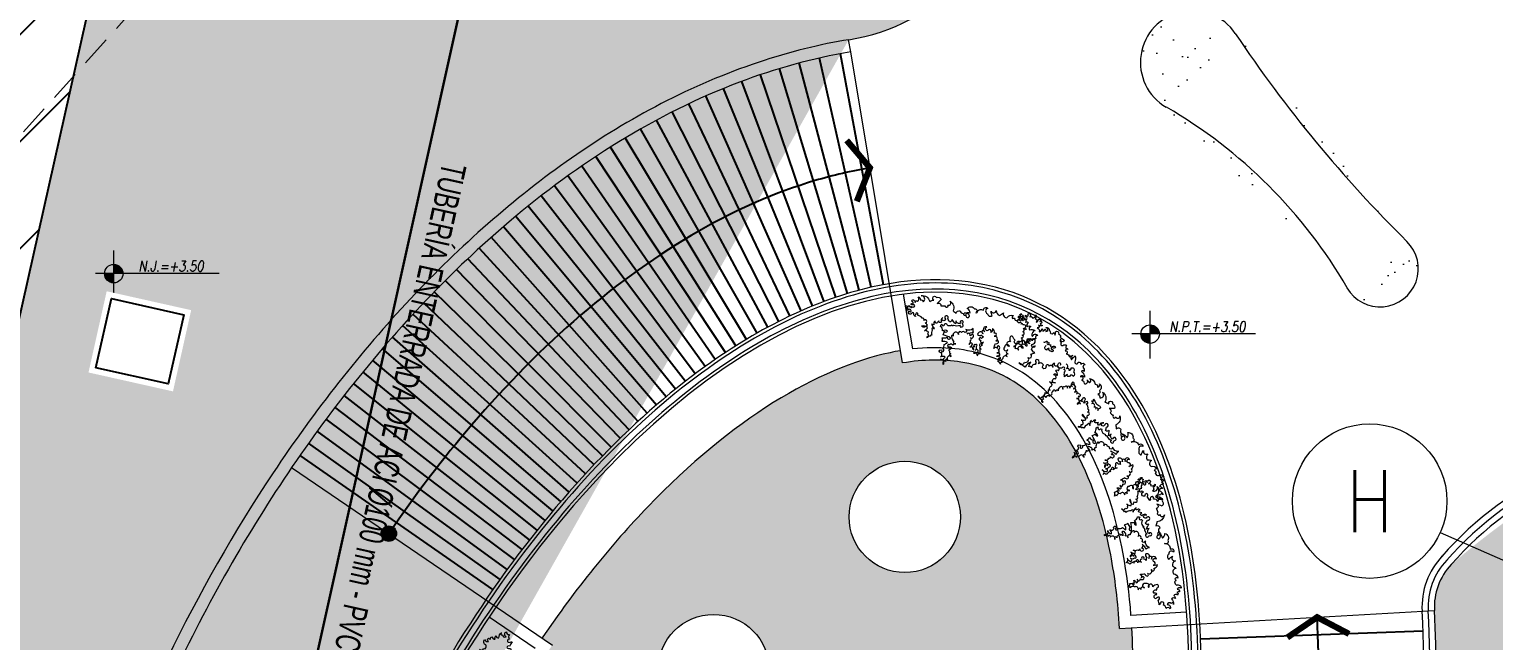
# Model space of a CAD drawing. Header units: inches. Extents: x 0 to 766, y -245 to 236.
# Drawn here: x 220.25 to 232.1, y 108.73 to 113.68 of the extents above; entities that cross this region are included whole.
import ezdxf
from ezdxf.enums import TextEntityAlignment as Align

# ---------------------------------------------------------------- set-up
doc = ezdxf.new("R2010")
doc.units = ezdxf.units.IN
doc.header["$MEASUREMENT"] = 0
doc.set_wipeout_variables(frame=1)
for name, pattern in [('CONTINUO', [0]), ('DASHED2', [0.375, 0.25, -0.125]), ('HIDDEN', [0.375, 0.25, -0.125]), ('PHANTOM', [2.5, 1.25, -0.25, 0.25, -0.25, 0.25, -0.25])]:
    doc.linetypes.add(name, pattern=pattern)
for name, color, linetype, lineweight in [('000 SOS 911 EQUIPOS', 5, 'Continuous', 25), ('000 SOS 911 TEXTOS ACI', 7, 'Continuous', 9), ('000 SOS 911 TUB. ENTERRADA  ACI', 5, 'DASHED2', 25), ('A-ARBOLES', 251, 'Continuous', 9), ('A-BARANDAS', 251, 'Continuous', 9), ('A-JARDIN', 251, 'Continuous', 9), ('A-MURO BAJO', 251, 'Continuous', 9), ('A-PROYECCIONES', 251, 'HIDDEN', 9), ('A-TEXTO-INDICACIONES', 251, 'Continuous', 9), ('EJES', 251, 'PHANTOM', 9)]:
    doc.layers.add(name, color=color, linetype=linetype, lineweight=lineweight)
doc.styles.add('ESC-50', font='romans.shx', dxfattribs={"width": 0.9, "height": 0.1})
doc.styles.add('PIPE', font='ARIALN.TTF', dxfattribs={"width": 0.8})
doc.styles.add('R80', font='romans.shx', dxfattribs={"width": 0.8, "oblique": 15, "height": 0.1})
doc.styles.add('R80-200', font='romans.shx', dxfattribs={"width": 0.8, "oblique": 10, "height": 0.2})
doc.styles.add('ROMANS', font='romans.shx', dxfattribs={"width": 0.8})
doc.linetypes.add('Fire-50-Wall', pattern='A,0.5,-0.075,["I",ESC-50,S=1,R=0,X=-0.03,Y=-0.05],-0.05', length=0.625)
pattern_1 = [(252.5, (224.7642, 71.68062), (0.1469113, -0.1958632), [0, -0.19304, 0, -0.2159, 0, -0.206375]), (222.5, (224.7642, 71.6806), (0.021463, -0.4225124), [0, -0.10414, 0, -0.17399, 0, -0.066675]), (182.5, (224.89215, 71.77021), (-0.32355934, -0.2274359), [0, -0.0635, 0, -0.2286, 0, -0.29845]), (172.5, (224.89215, 71.7702), (-0.2488009, -0.3102855), [0, -0.03175, 0, -0.14986, 0, -0.17145])]

# ---------------------------------------------------------------- blocks, each defined once
blk = doc.blocks.new('base general')
at = {"layer": 'A-PROYECCIONES', "color": 251}
blk.add_line((-4.807, 40.888, 0), (16.045, 64.141, 0), dxfattribs=at)
blk = doc.blocks.new('COTASYEJES')
at = {"layer": 'EJES', "ltscale": 0.5}
blk.add_line((2.607, -2.032, 0), (20.76, -10.063, 0), dxfattribs=at)
at = {"layer": 'EJES', "linetype": 'Continuous'}
blk.add_circle((2.036, -1.779, 0), 0.625, dxfattribs=at)
at = {"layer": 'EJES', "color": 1, "linetype": 'Continuous', "style": 'ROMANS', "width": 0.8}
blk.add_text('H', height=0.5, dxfattribs=at).set_placement((2.036, -1.779, 0), align=Align.MIDDLE_CENTER)
blk = doc.blocks.new('SIM NIVEL PLANTA')
at = {"linetype": 'Continuous'}
h = blk.add_hatch(dxfattribs=at)
h.set_pattern_fill('_USER', color=256, scale=0.099996, angle=45, style=0, pattern_type=0)
h.set_pattern_definition([(45, (35396.10581, 26516.4892), (-0.0707080889, 0.0707080889), [])])
h.paths.add_polyline_path([(-17.03, 0), (-15.53, 0, 0.409209), (-17.03, 1.47)])
h.paths.add_polyline_path([(-18.53, 0, 0.419236), (-17.03, -1.53), (-17.03, 0)])
for p, q in [((-17.03, -3.97), (-17.03, 3.72)), ((0, 0), (-20, 0))]:
    blk.add_line(p, q)
blk.add_circle((-17.03, -0.03), 1.5, dxfattribs=at)
at = {"style": 'R80'}
blk.add_attdef('N.P.T.+0.00', text='', height=2.03, dxfattribs=at).set_placement((-7.77, 2.01), align=Align.MIDDLE_CENTER)
blk = doc.blocks.new('ARBUSTO 2')
blk.add_lwpolyline([(-66, -50, -0.50748), (-28, -66, 0.771419), (-65, -1, -0.414093), (46, -46, -0.174305), (90, -20, -1.474557), (112, 17, -0.424621), (171, 4, 0.047792), (136, -49, -0.639232), (184, -68, -0.019424), (229, -57, 1.16296), (260, -40, 0.857656), (275, 8, -0.378111), (334, -92, 0.006847), (375, -115, -0.568806), (412, -76, 0.417164), (456, -95, 0.895224), (490, -103, 2.212733), (520, -94, 0.142128), (463, -90, -0.122028), (531, -71, 0.228517), (487, -31, -0.519273), (571, -17, -0.874672), (597, -62, -0.466589), (675, -10, -0.737941), (717, 21, 0.754744), (727, -39, 0.509364), (787, -52, -0.099247), (761, -1, 0.745685), (819, 19, 0.350413), (870, -28, -0.054234), (907, 9, 0.598099), (961, -34, -0.378484), (1024, 5, 0.394766), (1021, -32, -0.749467), (1055, -42, 0.303939), (1097, -27, -0.533084), (1143, 17, 0.478291), (1146, -31, -0.565777), (1179, -12, 0.150474), (1180, -42, -0.645552), (1211, -42, 0.391926), (1206, -86, -0.259621), (1247, -74, 0.436229), (1241, -118, -0.274114), (1307, -112, 1.067743), (1293, -134, 0.566579), (1293, -183, -0.647632), (1347, -159, 0.609748), (1336, -204, 0.320103), (1288, -228, 1.414364), (1262, -256, -0.30418), (1276, -273, 0.082705), (1221, -273, 0.519932), (1189, -253, 0.326208), (1201, -293, -1.021535), (1154, -275, 0.610807), (1134, -306, -0.754154), (1105, -265, -0.28456), (1077, -244, 0.636165), (1044, -241, 0.245335), (1057, -301, 1.498634), (1056, -350, 0.842812), (1004, -374, 1.204767), (1049, -395, 0.822749), (1060, -442, 1.164934), (1056, -472, 0.694324), (1014, -507, 0.495626), (1014, -558, 0.861279), (1000, -577, 0.16006), (963, -550, 0.09334), (966, -514, 1.438928), (983, -503, 0.140463), (936, -499, -0.310582), (971, -478, 0.739838), (932, -458, 1.07591), (938, -420, 0.769761), (930, -376, 0.624343), (927, -407, 0.613934), (887, -414, -0.002123), (891, -357, 0.370693), (923, -335, 0.890507), (892, -327, 0.870534), (860, -275, 1.396426), (852, -241, 0.321529), (821, -193, -0.175142), (813, -244, 1.15405), (775, -229, -1.020195), (752, -191, 1.042053), (743, -248, 1.806885), (727, -275, 0.777465), (668, -297, 0.483978), (713, -292, 0.242798), (742, -311, 0.184251), (722, -333, 2.219853), (718, -355, 1.124637), (751, -366, 0.158688), (742, -415, 4.02537), (733, -425, 0.980527), (745, -454, 1.21812), (733, -468, 0.201567), (745, -502, 0.097553), (731, -518, 0.838369), (719, -541, 0.551732), (669, -520, 0.158268), (716, -490, 0.937016), (681, -483, 0.32727), (684, -434, 1.357502), (668, -419, 1.40637), (667, -442, 1.12283), (664, -481, 0.534514), (611, -461, 0.216144), (634, -415, 0.561614), (595, -432, 0.312587), (601, -379, 0.821742), (597, -354, 0.987004), (610, -309, 0.097205), (589, -333, 0.764978), (548, -316, -0.130848), (615, -286, -0.15085), (604, -241, -0.353269), (522, -271, -0.721246), (519, -308, 0.544455), (482, -315, 1.031276), (454, -346, 1.1036), (397, -377, 1.367287), (381, -390, 0.264848), (416, -429, 0.869906), (444, -457, 0.537259), (416, -486, 0.591933), (378, -483, 0.81408), (366, -513, -0.207841), (410, -512, 0.960658), (400, -536, 1.281351), (394, -557, 0.481679), (416, -583, 1.542387), (429, -607, 0.756945), (391, -658, 1.341319), (380, -680, 0.777912), (355, -724, 0.63583), (312, -670, 0.369867), (358, -635, 0.324479), (305, -645, 0.443615), (305, -593, -1.793005), (302, -564, 1.335561), (326, -564, 0.593835), (309, -546, 0.275531), (315, -494, 0.109755), (348, -464, 0.232512), (286, -467, 0.099089), (278, -424, 0.166965), (331, -405, 0.978873), (372, -402, 0.05732), (279, -388, 0.074525), (283, -344, 0.596538), (320, -335, 0.282479), (264, -344, 0.263332), (230, -299, -0.218372), (239, -272, 0.819319), (272, -273, -1.250622), (295, -264, 0.325402), (355, -254, 0.912567), (372, -252, 0.187272), (450, -235, 0.867208), (467, -254, 0.571247), (483, -229, -0.520667), (477, -198, 1.601792), (449, -213, -0.528637), (391, -198, -0.026316), (391, -232, -0.036831), (342, -191, -0.429756), (320, -227, 0.031049), (293, -195, 2.616558), (267, -204, -1.805927), (233, -193, 0.393617), (229, -249, -0.786361), (197, -242, -0.018179), (181, -270, -0.774477), (157, -253, 0.414422), (148, -282, -1.301374), (127, -292, 0.404729), (149, -321, 0.618231), (167, -340, 1.451607), (146, -358, 0.227169), (152, -419, 0.788836), (140, -434, 0.17342), (100, -460, 0.76432), (102, -417, 0.818524), (87, -386, 0.691183), (60, -389, 0.123141), (87, -344, 0.235907), (13, -343, 0.437207), (78, -313, -0.132226), (52, -297, 1.523406), (26, -276, 0.761034), (1, -252, 0.237613), (-63, -230, 1.13713), (-77, -210, 0.311546), (-77, -251, -0.316931), (-104, -221, 0.919482), (-127, -227, -1.06104), (-165, -203, 0.462128), (-138, -204, 0.937004), (-181, -203, -1.008385), (-181, -175, 0.296583), (-208, -169, 1.161421), (-207, -151, 0.574798), (-177, -141, 0.883454), (-151, -145, 1.756762), (-136, -148, 2.395534), (-140, -127, -0.834126), (-157, -112, 1.757956), (-153, -92, -0.597495), (-139, -67, -0.206974), (-116, -92, -0.763528), (-91, -74, 0.438628), (-96, -21, -0.499431)], format="xyb", close=True)
blk = doc.blocks.new('ARBUSTO 1')
for points in [[(-443, -474, -0.534058), (-470, -425, 0.39595), (-524, -418, 0.017235), (-476, -371, -1.567495), (-510, -339, 0.589332), (-563, -334, -0.775082), (-530, -307, 0.434458), (-587, -289, -0.607307), (-564, -261, 0.759991), (-630, -259, -0.31545), (-658, -243, 0.820288), (-636, -284, 0.640864), (-670, -313, 0.677211), (-700, -342, -2.927931), (-721, -359, 0.544773), (-770, -402, 1.119909), (-822, -399, 0.235918), (-797, -410, 0.306459), (-783, -431, 0.55965), (-777, -489, 0.750149), (-806, -508, -0.187907), (-836, -456, 0.189918), (-828, -545, 0.071102), (-913, -573, 0.639839), (-878, -515, 0.736791), (-898, -450, 1.070127), (-909, -403, 0.085807), (-899, -354, -0.291502), (-951, -360, -0.301117), (-957, -303, -2.237128), (-988, -306, 0.396706), (-1014, -263, 0.588575), (-1024, -297, 1.998536), (-1033, -322, 4.161662), (-1032, -341, 1.826298), (-1013, -379, 0.883854), (-1045, -396, 1.382258), (-1020, -432, 0.814707), (-1046, -443, 0.984327), (-1030, -486, 0.37286), (-1072, -513, 1.229288), (-1101, -510, 0.581914), (-1108, -466, 0.632907), (-1110, -421, 0.923194), (-1128, -377, 1.132682), (-1147, -349, 1.090797), (-1172, -323, 0.73289), (-1206, -294, 0.22638), (-1173, -270, -0.860737), (-1196, -260, 0.618723), (-1234, -272, 0.644835), (-1254, -284, 0.919482), (-1277, -290, -1.06104), (-1315, -265, 0.462128), (-1288, -267, 0.937004), (-1331, -264, -1.008385), (-1330, -237, 0.296583), (-1357, -229, 1.161421), (-1355, -212, 0.574798), (-1325, -202, 0.883454), (-1299, -207, 1.756762), (-1284, -210, 2.395534), (-1287, -190, -0.834126), (-1304, -174, 1.757956), (-1299, -155, -0.597495), (-1285, -130, -0.206974), (-1262, -155, -0.763528), (-1237, -138, 0.438628), (-1240, -85, -0.499431), (-1212, -115, -0.525833), (-1170, -131, 0.520362), (-1182, -93, -0.391992), (-1149, -71, 0.541664), (-1150, -92, -1.922651), (-1132, -104, 0.346663), (-1096, -96, -0.296835), (-1124, -131, -0.891123), (-1109, -161, -0.381437), (-1060, -168, 0.392638), (-1068, -124, -0.483156), (-1040, -131, 0.257354), (-1046, -94, -0.281195), (-1017, -106, 1.24398), (-1051, -83, -0.727701), (-1003, -70, -0.638243), (-976, -76, 0.605273), (-953, -37, -0.06783), (-922, -48, 0.289555), (-947, -20, -0.82614), (-907, -4, -0.503876), (-861, -16, -0.133274), (-806, 4, -1.017568), (-843, -21, 0.505096), (-804, -38, 1.055206), (-769, -43, -0.470795), (-744, -12, 0.232192), (-725, -34, -0.244931), (-698, -24, 0.57819), (-703, -61, -1.017197), (-668, -71, -0.481072), (-620, -65, -0.161008), (-607, -23, 0.683661), (-578, -62, -0.069626), (-588, -2, -0.147957), (-535, -47, 1.16271), (-510, -20, -0.483289), (-469, -8, -0.659201), (-438, 28, 0.380695), (-431, -9, -0.231145), (-381, -27, 0.634997), (-400, -54, -0.269158), (-325, -63, 0.490699), (-362, -97, -0.991276), (-319, -110, -0.361893), (-272, -110, 0.943093), (-287, -58, -0.081779), (-240, -57, 0.667551), (-281, -27, -0.382943), (-188, -15, -0.524093), (-145, -9, 0.689638), (-163, 29, -0.588731), (-101, -17, -0.595051), (-76, -59, -0.392747), (-30, -65, 0.771419), (-65, 1, -0.414093), (45, -47, -0.174305), (89, -22, -1.474557), (113, 13, -0.424621), (171, -1, 0.047792), (134, -53, -0.639232), (182, -73, -0.019424), (227, -64, 1.16296), (258, -48, 0.857656), (275, 0, -0.378111), (332, -101, 0.006847), (371, -126, -0.568806), (410, -88, 0.417164), (453, -108, 0.895224), (486, -117, 2.212733), (518, -108, 0.142128), (460, -103, -0.122028), (529, -86, 0.228517), (486, -44, -0.519273), (570, -33, -0.874672), (595, -79, -0.466589), (675, -29, -0.737941), (718, 1, 0.754744), (726, -60, 0.509364), (785, -74, -0.099247), (761, -22, 0.745685), (819, -4, 0.350413), (869, -53, -0.054234), (907, -16, 0.598099), (959, -61, -0.378484), (1024, -24, 0.394766), (1020, -61, -0.749467), (1054, -71, 0.303939), (1095, -58, -0.533084), (1143, -15, 0.478291), (1145, -63, -0.565777), (1178, -45, 0.150474), (1179, -76, -0.645552), (1209, -76, 0.391926), (1203, -120, -0.259621), (1244, -109, 0.436229), (1238, -153, -0.274114), (1303, -148, 1.067743), (1289, -170, 0.566579), (1287, -220, -0.647632), (1342, -197, 0.609748), (1330, -241, 0.320103), (1281, -264, 1.414364), (1254, -292, -0.30418), (1268, -309, 0.082705), (1212, -307, 0.519932), (1181, -287, 0.326208), (1192, -327, -1.021535), (1145, -308, 0.610807), (1125, -338, -0.754154), (1097, -296, -0.28456), (1069, -274, 0.636165), (1036, -271, 0.245335), (1048, -331, 1.498634), (1046, -380, 0.842812), (993, -402, 1.204767), (1037, -425, 0.822749), (1047, -472, 1.164934), (1042, -501, 0.694324), (999, -536, 0.495626), (998, -587, 0.861279), (983, -605, 0.16006), (947, -577, 0.09334), (951, -541, 1.438928), (968, -530, 0.140463), (921, -525, -0.310582), (957, -505, 0.739838), (919, -484, 1.07591), (926, -446, 0.769761), (920, -402, 0.624343), (915, -433, 0.613934), (875, -439, -0.002123), (880, -382, 0.370693), (913, -361, 0.890507), (883, -352, 0.870534), (852, -299, 1.396426), (845, -264, 0.321529), (815, -216, -0.175142), (806, -267, 1.15405), (768, -251, -1.020195), (746, -213, 1.042053), (736, -268, 1.806885), (718, -295, 0.777465), (660, -316, 0.483978), (704, -312, 0.242798), (733, -332, 0.184251), (712, -353, 2.219853), (707, -375, 1.124637), (740, -387, 0.158688), (730, -436, 4.02537), (721, -446, 0.980527), (732, -475, 1.21812), (720, -489, 0.201567), (730, -523, 0.097553), (716, -539, 0.838369), (704, -561, 0.551732), (655, -539, 0.158268), (702, -509, 0.937016), (667, -502, 0.32727), (672, -453, 1.357502), (656, -437, 1.40637), (654, -461, 1.12283), (650, -499, 0.534514), (598, -478, 0.216144), (622, -433, 0.561614), (583, -448, 0.312587), (591, -396, 0.821742), (587, -370, 0.987004), (601, -326, 0.097205), (579, -350, 0.764978), (539, -331, -0.130848), (607, -303, -0.15085), (597, -258, -0.353269), (514, -286, -0.721246), (510, -323, 0.544455), (473, -329, 1.031276), (444, -359, 1.1036), (387, -388, 1.367287), (370, -401, 0.264848), (404, -440, 0.869906), (431, -470, 0.537259), (402, -498, 0.591933), (364, -493, 0.81408), (351, -523, -0.207841), (396, -523, 0.960658), (384, -547, 1.281351), (378, -568, 0.481679), (399, -594, 1.542387), (411, -618, 0.756945), (372, -668, 1.341319), (361, -690, 0.777912), (335, -734, 0.63583), (293, -679, 0.369867), (340, -644, 0.324479), (287, -653, 0.443615), (289, -601, -1.793005), (286, -572, 1.335561), (310, -573, 0.593835), (293, -555, 0.275531), (301, -503, 0.109755), (335, -473, 0.232512), (273, -475, 0.099089), (266, -432, 0.166965), (319, -415, 0.978873), (361, -412, 0.05732), (268, -395, 0.074525), (273, -352, 0.596538), (310, -344, 0.282479), (254, -351, 0.263332), (222, -306, -0.218372), (231, -278, 0.819319), (264, -280, -1.250622), (287, -273, 0.325402), (347, -264, 0.912567), (365, -262, 0.187272), (444, -248, 0.867208), (460, -267, 0.571247), (477, -243, -0.520667), (472, -211, 1.601792), (443, -226, -0.528637), (385, -209, -0.026316), (384, -243, -0.036831), (336, -201, -0.429756), (314, -236, 0.031049), (287, -204, 2.616558), (261, -211, -1.805927), (228, -199, 0.393617), (222, -255, -0.786361), (190, -247, -0.018179), (173, -275, -0.774477), (150, -257, 0.414422), (140, -286, -1.301374), (119, -295, 0.404729), (140, -325, 0.618231), (158, -345, 1.451607), (136, -362, 0.227169), (141, -423, 0.788836), (128, -437, 0.17342), (87, -463, 0.76432), (90, -420, 0.818524), (76, -388, 0.691183), (49, -390, 0.123141), (77, -346, 0.235907), (3, -344, 0.437207), (69, -315, -0.132226), (44, -298, 1.523406), (18, -277, 0.761034), (-6, -252, 0.237613), (-70, -229, 1.13713), (-83, -207, 0.311546), (-84, -249, -0.316931), (-110, -218, 1.640585), (-136, -234, 0.969086), (-115, -251, 1.562468), (-105, -284, 0.901051), (-128, -319, 0.894797), (-185, -283, 0.949435), (-195, -246, 1.879234), (-204, -227, 0.758144), (-225, -255, 1.561901), (-256, -261, 1.129415), (-301, -247, 0.56736), (-295, -213, 0.273113), (-346, -225, 4.828978), (-356, -222, 0.683816), (-324, -240, 0.793395), (-328, -275, 1.778372), (-342, -296, 1.039876), (-370, -316, 1.125845), (-364, -346, 0.963674), (-402, -368, 0.375936), (-381, -400, 0.693474), (-394, -432, 1.172248), (-413, -455, 0.469519), (-395, -482, -0.014712), (-387, -515, 0.619173), (-401, -563, 2.01744), (-400, -592, 1.556499), (-378, -618, 0.046739), (-474, -625, 0.725289), (-439, -584, 0.346346), (-456, -531, 0.93744), (-451, -490, -1.346324)], [(-60, -132), (-32, -133), (-3, -135, 0.164596), (44, -122, -0.775093), (67, -142, 0.302978), (72, -170, 1.564832), (46, -183, 1.06813), (19, -180, 0.671636), (-33, -175, 1.273124), (-56, -165, 0.778155)]]:
    blk.add_lwpolyline(points, format="xyb", close=True)
for points in [[(-939, -200, 0.434488), (-922, -172, -1.121022), (-906, -169, 2.365969), (-894, -155, 0.711127), (-858, -152, 1.031501), (-832, -146, -0.351431), (-807, -124, -0.519916), (-820, -155, 1.121061), (-808, -174, -1.759896), (-796, -193, -0.640708), (-838, -193, 0.451144), (-838, -226, -0.684184), (-883, -200, -0.89453)], [(-576, -140, -0.541653), (-532, -168, -0.753769), (-500, -161, 0.588769), (-504, -123, -0.910293), (-454, -129, -0.420874), (-409, -163, 0.64273), (-439, -192, -1.06127), (-470, -201, 0.034467), (-467, -246, -0.083996), (-513, -212, 0.856777), (-540, -200, 1.627356), (-565, -205, -1.035397), (-634, -191, -0.420481), (-602, -210, 0.855685)]]:
    blk.add_lwpolyline(points, format="xyb")
blk = doc.blocks.new('b4')
at = {"color": 8}
blk.add_wipeout([(0.673, -0.7), (0, -0.7), (0, 0), (0.673, 0)], dxfattribs=at)
blk.add_lwpolyline([(0.623, -0.65), (0.05, -0.65), (0.05, -0.05), (0.623, -0.05)], close=True, dxfattribs=at)
blk = doc.blocks.new('IISS P1')
at = {"linetype": 'CONTINUO'}
blk.add_blockref('b4', (31.908, 1.353), dxfattribs=at)

msp = doc.modelspace()

# ---------------------------------------------------------------- hatches: boundary and pattern name
at = {"layer": '000 SOS 911 EQUIPOS'}
h = msp.add_hatch(dxfattribs=at)
h.set_pattern_fill('ANSI31', color=4, scale=4.9)
h.paths.add_polyline_path([(227.516, 144.153), (224.783, 144.765), (210.875, 147.878), (200.502, 101.524), (203.624, 100.826), (203.394, 99.801), (205.151, 99.408), (204.823, 97.944), (216.581, 95.312)])
at = {"layer": 'A-JARDIN'}
h = msp.add_hatch(dxfattribs=at)
h.set_pattern_fill('AR-SAND', color=251, scale=0.005, angle=215)
h.set_pattern_definition(pattern_1)
edge = h.paths.add_edge_path()
edge.add_arc((225.688, 123.334), 1.002, 257.446, 366.6326)
edge.add_spline(control_points=[(231.247, 136.299), (230.959, 136.225), (230.68, 136.122), (229.913, 135.746), (229.467, 135.41), (228.698, 134.633), (228.372, 134.192), (227.811, 133.236), (227.576, 132.72), (226.968, 131.039), (226.711, 129.764), (226.464, 127.029), (226.476, 125.569), (226.635, 123.877), (226.658, 123.663), (226.683, 123.449)], knot_values=[3.178988, 3.178988, 3.178988, 3.178988, 3.272645, 3.272645, 3.451259, 3.451259, 3.629872, 3.629872, 3.808486, 3.808486, 4.176816, 4.176816, 4.545146, 4.545146, 4.598368, 4.598368, 4.598368, 4.598368], degree=3, periodic=0)
edge.add_line((227.515, 144.156), (222.771, 122.96))
edge.add_line((222.771, 122.96), (225.47, 122.355))
edge.add_line((237.033, 136.06), (237.248, 137.031))
edge.add_arc((237.052, 147.96), 10.93, 241.9587, 271.0291, ccw=False)
edge.add_line((231.913, 138.312), (232.196, 138.124))
edge.add_line((232.196, 138.124), (232.398, 137.862))
edge.add_line((232.398, 137.862), (232.506, 137.552))
edge.add_line((232.506, 137.552), (232.51, 137.224))
edge.add_line((232.51, 137.224), (232.397, 136.907))
edge.add_line((232.397, 136.907), (232.157, 136.628))
edge.add_line((232.157, 136.628), (231.777, 136.416))
edge.add_line((231.777, 136.416), (231.67, 136.412))
edge.add_line((231.67, 136.412), (231.356, 136.326))
edge.add_line((231.356, 136.326), (230.996, 136.227))
edge.add_spline(control_points=[(242.335, 115.711), (242.497, 116.464), (242.61, 117.244), (242.834, 119.806), (242.78, 121.673), (242.302, 125.402), (241.876, 127.261), (240.845, 130.286), (240.314, 131.507), (239.229, 133.444), (238.718, 134.209), (237.783, 135.333), (237.4, 135.735), (236.983, 136.104)], knot_values=[0.840652, 0.840652, 0.840652, 0.840652, 1.040299, 1.040299, 1.478078, 1.478078, 1.915857, 1.915857, 2.242319, 2.242319, 2.484008, 2.484008, 2.63345, 2.63345, 2.63345, 2.63345], degree=3, periodic=0)
edge.add_arc((244.626, 115.03), 2.39, 163.4278, 242.653)
edge.add_arc((237, 146.88), 9.868, 196.0272, 288.2615)
edge.add_line((240.092, 137.509), (249.341, 115.326))
edge.add_line((249.341, 115.326), (245.204, 113.564))
h = msp.add_hatch(dxfattribs=at)
h.set_pattern_fill('AR-SAND', color=251, scale=0.005, angle=215, style=0)
h.set_pattern_definition(pattern_1)
edge = h.paths.add_edge_path()
edge.add_ellipse((233.835, 123.263), major_axis=(1.903, -11.14), ratio=0.447117, start_angle=263.4674, end_angle=411.4739)
edge.add_line((238.917, 116.99), (238.818, 117.007))
edge.add_spline(control_points=[(238.818, 117.007), (238.838, 117.116), (238.856, 117.227), (238.928, 117.708), (238.972, 118.092), (239.004, 118.486)], knot_values=[7.181572, 7.181572, 7.181572, 7.181572, 7.217271, 7.217271, 7.33516, 7.33516, 7.33516, 7.33516], degree=3, periodic=0)
edge.add_line((239.004, 118.486), (239.104, 118.478))
edge.add_ellipse((233.835, 123.263), major_axis=(1.903, -11.14), ratio=0.447117, start_angle=60.2741, end_angle=95.4916)
edge.add_line((238.611, 125.176), (238.513, 125.155))
edge.add_spline(control_points=[(238.513, 125.155), (238.415, 125.608), (238.305, 126.057), (238.184, 126.497)], knot_values=[1.666651, 1.666651, 1.666651, 1.666651, 1.790676, 1.790676, 1.790676, 1.790676], degree=3, periodic=0)
edge.add_line((238.184, 126.497), (238.281, 126.523))
edge.add_ellipse((233.835, 123.263), major_axis=(1.903, -11.14), ratio=0.447117, start_angle=102.5975, end_angle=114.3993)
edge.add_line((237.584, 128.64), (236.891, 128.504))
edge.add_line((236.891, 128.504), (236.347, 128.291))
edge.add_line((236.347, 128.291), (235.902, 128.02))
edge.add_line((235.902, 128.02), (235.534, 127.717))
edge.add_line((235.534, 127.717), (235.219, 127.408))
edge.add_line((235.219, 127.408), (234.936, 127.117))
edge.add_line((234.936, 127.117), (234.659, 126.871))
edge.add_line((234.659, 126.871), (234.376, 126.708))
edge.add_arc((234.326, 126.795), 0.1, 281.2002, 299.9141, ccw=False)
edge.add_line((234.346, 126.697), (234.048, 126.638))
edge.add_arc((234.028, 126.736), 0.1, 265.8948, 281.2002, ccw=False)
edge.add_line((234.021, 126.636), (233.692, 126.66))
edge.add_line((233.692, 126.66), (233.341, 126.742))
edge.add_line((233.341, 126.742), (232.985, 126.855))
edge.add_line((232.985, 126.855), (232.627, 126.972))
edge.add_line((232.627, 126.972), (232.273, 127.069))
edge.add_line((232.273, 127.069), (231.929, 127.121))
edge.add_line((231.929, 127.121), (231.6, 127.107))
edge.add_line((231.6, 127.107), (231.28, 127.014))
edge.add_line((231.28, 127.014), (230.955, 126.859))
edge.add_line((230.955, 126.859), (230.617, 126.673))
edge.add_line((230.617, 126.673), (230.258, 126.492))
edge.add_line((230.258, 126.492), (229.869, 126.351))
edge.add_line((229.869, 126.351), (229.454, 126.29))
edge.add_arc((229.44, 126.389), 0.1, 263.386, 278.3244, ccw=False)
edge.add_line((229.429, 126.29), (228.984, 126.341))
edge.add_arc((228.996, 126.44), 0.1, 248.2641, 263.386, ccw=False)
edge.add_line((228.959, 126.347), (228.502, 126.529))
edge.add_ellipse((233.835, 123.263), major_axis=(1.903, -11.14), ratio=0.447117, start_angle=248.6323, end_angle=255.7562)
edge.add_line((228.538, 125.179), (228.638, 125.185))
edge.add_spline(control_points=[(228.638, 125.185), (228.643, 125.093), (228.649, 125.001), (228.683, 124.508), (228.721, 124.103), (228.769, 123.697)], knot_values=[4.463789, 4.463789, 4.463789, 4.463789, 4.488852, 4.488852, 4.598372, 4.598372, 4.598372, 4.598372], degree=3, periodic=0)
edge.add_line((228.769, 123.697), (228.669, 123.685))
h.paths.add_polyline_path([(230.403, 124.65, -1), (233.103, 124.65, -1)], flags=16)
edge = h.paths.add_edge_path(flags=0)
edge.add_arc((231.753, 124.65), 0.9, 0, 360)
h = msp.add_hatch(dxfattribs=at)
h.set_pattern_fill('AR-SAND', color=251, scale=0.005, angle=215)
h.set_pattern_definition(pattern_1)
edge = h.paths.add_edge_path()
edge.add_arc((226.651, 115.113), 1.536, 278.58, 432.4275)
edge.add_line((227.115, 116.577), (221.617, 117.808))
edge.add_line((221.617, 117.808), (216.582, 95.314))
edge.add_spline(control_points=[(226.88, 113.594), (226.656, 113.559), (226.398, 113.494), (225.605, 113.228), (225.105, 112.962), (224.171, 112.31), (223.739, 111.927), (222.934, 111.07), (222.564, 110.598), (221.594, 109.142), (221.084, 108.085), (220.517, 106.34), (220.362, 105.684), (220.176, 104.383), (220.145, 103.731), (220.218, 102.72), (220.272, 102.347), (220.435, 101.671), (220.533, 101.367), (220.731, 100.908), (220.813, 100.743), (220.825, 100.729)], knot_values=[3.472658, 3.472658, 3.472658, 3.472658, 3.595042, 3.595042, 3.863291, 3.863291, 4.13154, 4.13154, 4.399788, 4.399788, 4.90122, 4.90122, 5.197949, 5.197949, 5.494678, 5.494678, 5.674299, 5.674299, 5.822739, 5.822739, 5.90877, 5.90877, 5.90877, 5.90877], degree=3, periodic=0)
edge.add_arc((214.172, 96.987), 7.633, 17.7916, 29.3583)
edge.add_line((221.44, 99.319), (221.059, 99.197))
edge.add_arc((214.161, 96.982), 7.245, 0.3417, 17.7982)
edge.add_line((216.691, 95.802), (220.167, 95.024))
edge.add_arc((220.386, 96), 1, 257.3817, 357.2729)
edge.add_arc((202.273, 96.863), 19.133, 357.2729, 360.6653)
edge.add_line((217.319, 95.662), (217.319, 95.662))
edge.add_line((216.668, 95.701), (216.604, 95.411))
edge.add_line((216.604, 95.411), (216.604, 95.412))
h = msp.add_hatch(dxfattribs=at)
h.set_pattern_fill('AR-SAND', color=251, scale=0.007, angle=215, style=0)
h.set_pattern_definition([(252.5, (224.7642, 71.68062), (0.2056758, -0.2742085), [0, -0.270256, 0, -0.30226, 0, -0.288925]), (222.5, (224.7642, 71.6806), (0.0300482, -0.5915173), [0, -0.145796, 0, -0.243586, 0, -0.093345]), (182.5, (224.94334, 71.80605), (-0.452983, -0.3184103), [0, -0.0889, 0, -0.32004, 0, -0.41783]), (172.5, (224.94334, 71.80605), (-0.3483213, -0.4343997), [0, -0.04445, 0, -0.209804, 0, -0.24003])])
edge = h.paths.add_edge_path()
edge.add_arc((229.658, 113.411), 0.419, 33.7817, 239.9866)
edge.add_arc((231.177, 111.742), 0.309, 210.0743, 405.2742)
edge.add_arc((239.061, 119.702), 10.894, 213.7817, 225.2742)
edge.add_arc((227.446, 109.581), 4.004, 30.0743, 59.9866)
h = msp.add_hatch(dxfattribs=at)
h.set_pattern_fill('AR-SAND', color=251, scale=0.005, angle=215, style=0)
h.set_pattern_definition(pattern_1)
edge = h.paths.add_edge_path()
edge.add_spline(control_points=[(224.484, 108.699), (224.249, 108.353), (224.029, 107.979), (223.833, 107.588)], knot_values=[4.381987, 4.381987, 4.381987, 4.381987, 4.621002, 4.621002, 4.621002, 4.621002], degree=3, periodic=0)
edge.add_line((223.833, 107.588), (223.743, 107.633))
edge.add_spline(control_points=[(223.743, 107.633), (223.522, 107.192), (223.33, 106.732), (223.014, 105.785), (222.894, 105.298), (222.817, 104.83)], knot_values=[4.620999, 4.620999, 4.620999, 4.620999, 4.887916, 4.887916, 5.166472, 5.166472, 5.166472, 5.166472], degree=3, periodic=0)
edge.add_line((222.817, 104.83), (222.916, 104.814))
edge.add_spline(control_points=[(222.916, 104.814), (222.843, 104.364), (222.811, 103.932), (222.821, 103.536)], knot_values=[5.166494, 5.166494, 5.166494, 5.166494, 5.437661, 5.437661, 5.437661, 5.437661], degree=3, periodic=0)
edge.add_line((222.821, 103.536), (222.721, 103.534))
edge.add_spline(control_points=[(222.721, 103.534), (222.733, 103.102), (222.792, 102.711), (222.998, 102.036), (223.147, 101.76), (223.461, 101.398), (223.615, 101.284), (223.785, 101.209)], knot_values=[5.437655, 5.437655, 5.437655, 5.437655, 5.729009, 5.729009, 6.036203, 6.036203, 6.283185, 6.283185, 6.283185, 6.283185], degree=3, periodic=0)
edge.add_spline(control_points=[(223.785, 101.209), (223.978, 101.124), (224.195, 101.087), (224.528, 101.113), (224.614, 101.126), (224.703, 101.146)], knot_values=[6.283185, 6.283185, 6.283185, 6.283185, 6.563905, 6.563905, 6.657091, 6.657091, 6.657091, 6.657091], degree=3, periodic=0)
edge.add_line((224.703, 101.146), (224.682, 101.244))
edge.add_spline(control_points=[(224.682, 101.244), (224.875, 101.286), (225.086, 101.363), (225.472, 101.562), (225.643, 101.667), (225.815, 101.792)], knot_values=[0.373791, 0.373791, 0.373791, 0.373791, 0.585323, 0.585323, 0.742832, 0.742832, 0.742832, 0.742832], degree=3, periodic=0)
edge.add_line((225.815, 101.792), (225.874, 101.711))
edge.add_spline(control_points=[(225.874, 101.711), (225.985, 101.792), (226.097, 101.88), (226.695, 102.394), (227.177, 102.954), (227.6, 103.603)], knot_values=[7.026017, 7.026017, 7.026017, 7.026017, 7.125345, 7.125345, 7.558369, 7.558369, 7.558369, 7.558369], degree=3, periodic=0)
edge.add_line((227.6, 103.603), (227.517, 103.658))
edge.add_spline(control_points=[(227.517, 103.658), (227.571, 103.741), (227.624, 103.825), (227.846, 104.19), (228.004, 104.483), (228.148, 104.784)], knot_values=[1.275181, 1.275181, 1.275181, 1.275181, 1.331275, 1.331275, 1.513362, 1.513362, 1.513362, 1.513362], degree=3, periodic=0)
edge.add_line((228.148, 104.784), (228.239, 104.74))
edge.add_spline(control_points=[(228.239, 104.74), (228.406, 105.09), (228.555, 105.45), (228.947, 106.577), (229.112, 107.352), (229.182, 108.329), (229.184, 108.592), (229.17, 108.839)], knot_values=[7.796547, 7.796547, 7.796547, 7.796547, 8.005986, 8.005986, 8.446307, 8.446307, 8.617672, 8.617672, 8.617672, 8.617672], degree=3, periodic=0)
edge.add_line((229.17, 108.839), (229.07, 108.833))
edge.add_spline(control_points=[(229.07, 108.833), (229.058, 109.045), (229.034, 109.245), (228.928, 109.802), (228.812, 110.112), (228.55, 110.544), (228.415, 110.69), (228.124, 110.896), (227.967, 110.959), (227.644, 111.01), (227.487, 111.009), (227.315, 110.98)], knot_values=[2.334484, 2.334484, 2.334484, 2.334484, 2.483751, 2.483751, 2.784462, 2.784462, 3.034109, 3.034109, 3.283756, 3.283756, 3.479168, 3.479168, 3.479168, 3.479168], degree=3, periodic=0)
edge.add_line((227.315, 110.98), (227.298, 111.079))
edge.add_spline(control_points=[(227.298, 111.079), (227.271, 111.074), (227.243, 111.069), (226.926, 111.002), (226.604, 110.868), (225.937, 110.45), (225.592, 110.166), (224.96, 109.51), (224.67, 109.151), (224.401, 108.756)], knot_values=[9.762407, 9.762407, 9.762407, 9.762407, 9.792172, 9.792172, 10.094021, 10.094021, 10.395869, 10.395869, 10.665183, 10.665183, 10.665183, 10.665183], degree=3, periodic=0)
edge.add_line((224.401, 108.756), (224.484, 108.699))
h.paths.add_polyline_path([(225.338, 108.497, -1), (226.238, 108.497, -1)], flags=16)
h.paths.add_polyline_path([(227.299, 106.102, -1), (224.599, 106.102, -1)], flags=16)
h.paths.add_polyline_path([(226.849, 106.102, -1), (225.049, 106.102, -1)], flags=0)
h.paths.add_polyline_path([(226.884, 109.735, -1), (227.784, 109.735, -1)], flags=16)
h.paths.add_polyline_path([(228.379, 108.064, -1), (227.479, 108.064, -1)], flags=16)
h = msp.add_hatch(dxfattribs=at)
h.set_pattern_fill('AR-SAND', color=251, scale=0.005, angle=215, style=0)
h.set_pattern_definition(pattern_1)
edge = h.paths.add_edge_path()
edge.add_arc((219.696, 79.303), 2.786, 116.4295, 171.8358)
edge.add_line((216.888, 78.989), (216.939, 79.699))
edge.add_line((216.888, 78.989), (221, 78.091))
edge.add_line((234.407, 108.396), (228.493, 95.027))
edge.add_line((228.493, 95.027), (221, 78.091))
edge.add_arc((213.909, 90.611), 9.917, 297.3376, 330.9917)
edge.add_arc((226.547, 102.772), 4.229, 251.8726, 278.587)
edge.add_arc((227.376, 93.672), 2.671, 75.8517, 173.1923, ccw=False)
edge.add_line((228.029, 96.262), (228.874, 95.888))
edge.add_line((228.874, 95.888), (230.16, 98.794))
edge.add_line((230.16, 98.794), (229.657, 99.014))
edge.add_line((229.657, 99.014), (227.178, 98.591))
edge.add_arc((202.415, 96.841), 22.991, 331.3136, 332.2975)
edge.add_line((222.77, 86.153), (222.328, 86.385))
edge.add_arc((210.508, 94.29), 14.219, 326.2255, 358.7874)
edge.add_spline(control_points=[(225.231, 98.753), (225.473, 98.806), (225.709, 98.879), (226.571, 99.212), (227.148, 99.574), (228.211, 100.45), (228.698, 100.966), (229.579, 102.111), (229.973, 102.74), (230.854, 104.468), (231.252, 105.619), (231.6, 107.509), (231.658, 108.255), (231.617, 108.978)], knot_values=[0.374048, 0.374048, 0.374048, 0.374048, 0.490645, 0.490645, 0.816546, 0.816546, 1.142447, 1.142447, 1.468348, 1.468348, 1.991137, 1.991137, 2.334582, 2.334582, 2.334582, 2.334582], degree=3, periodic=0)
edge.add_arc((232.116, 109.007), 0.5, 136.5658, 183.2545)
edge.add_spline(control_points=[(231.753, 109.35), (232.33, 109.847), (232.777, 110.077), (233.474, 110.252), (234.049, 110.265), (234.864, 110.251), (235.906, 110.232), (237.198, 110.209)], knot_values=[6.01516, 6.01516, 6.01516, 6.01516, 6.054883, 6.054883, 6.235584, 6.235584, 6.279719, 6.279719, 6.279719, 6.279719], degree=3, periodic=0)
edge.add_line((245.427, 103.521), (234.407, 108.396))
edge.add_line((248.374, 102.364), (248.282, 102.326))
edge.add_arc((242.663, 99.674), 6.213, -63.3946, 25.2625, ccw=False)
edge.add_arc((249.581, 85.845), 9.25, 116.5573, 156.1341)
edge.add_line((241.122, 89.588), (238.081, 82.714))
edge.add_line((238.081, 82.714), (237.738, 82.866))
edge.add_line((237.738, 82.866), (242.391, 93.382))
edge.add_line((242.391, 93.382), (242.825, 93.19))
edge.add_line((242.825, 93.19), (246.528, 101.557))
edge.add_line((246.528, 101.557), (244.881, 102.286))
edge.add_line((244.881, 102.286), (245.427, 103.521))
edge.add_arc((237.052, 102.25), 7.96, 56.1033, 88.9467)
edge.add_line((241.491, 108.857), (245.848, 105.931))
edge.add_arc((241.775, 100.368), 6.895, 16.8271, 53.7859, ccw=False)
at = {"layer": 'A-PROYECCIONES', "linetype": 'Continuous'}
h = msp.add_hatch(color=251, dxfattribs=at)
h.dxf.hatch_style = 1
edge = h.paths.add_edge_path()
edge.add_arc((223.162, 109.6), 0.0625, 0, 360)

# ---------------------------------------------------------------- linework, layer by layer
at = {"color": 251}
for p, q in [((227.063, 111.593, 0), (226.645, 113.446, 0)), ((227.161, 111.613, 0), (226.815, 113.481, 0)), ((226.87, 111.542, 0), (226.322, 113.361, 0)), ((226.966, 111.569, 0), (226.481, 113.406, 0)), ((226.682, 111.475, 0), (226.015, 113.257, 0)), ((226.775, 111.511, 0), (226.166, 113.311, 0)), ((226.496, 111.402, 0), (225.726, 113.139, 0)), ((226.588, 111.441, 0), (225.868, 113.2, 0)), ((226.315, 111.316, 0), (225.454, 113.01, 0)), ((226.405, 111.36, 0), (225.588, 113.076, 0)), ((226.139, 111.221, 0), (225.198, 112.872, 0)), ((226.226, 111.27, 0), (225.325, 112.942, 0)), ((226.053, 111.171, 0), (225.074, 112.8, 0)), ((225.883, 111.064, 0), (224.836, 112.65, 0)), ((225.967, 111.118, 0), (224.954, 112.726, 0)), ((225.8, 111.008, 0), (224.721, 112.572, 0)), ((225.638, 110.891, 0), (224.5, 112.413, 0)), ((225.719, 110.951, 0), (224.609, 112.493, 0)), ((225.56, 110.829, 0), (224.393, 112.331, 0)), ((225.403, 110.705, 0), (224.187, 112.166, 0)), ((225.48, 110.769, 0), (224.289, 112.249, 0)), ((225.327, 110.639, 0), (224.088, 112.082, 0)), ((225.178, 110.507, 0), (223.892, 111.908, 0)), ((225.251, 110.575, 0), (223.99, 111.997, 0)), ((225.104, 110.44, 0), (223.8, 111.823, 0)), ((225.032, 110.371, 0), (223.708, 111.735, 0)), ((224.89, 110.229, 0), (223.529, 111.556, 0)), ((224.96, 110.3, 0), (223.618, 111.646, 0)), ((224.821, 110.157, 0), (223.442, 111.466, 0)), ((224.752, 110.084, 0), (223.356, 111.374, 0)), ((224.683, 110.012, 0), (223.273, 111.282, 0)), ((224.552, 109.861, 0), (223.109, 111.097, 0)), ((224.616, 109.938, 0), (223.19, 111.19, 0)), ((224.488, 109.784, 0), (223.03, 111.003, 0)), ((224.425, 109.707, 0), (222.952, 110.908, 0)), ((224.362, 109.629, 0), (222.875, 110.813, 0)), ((224.239, 109.471, 0), (222.726, 110.622, 0)), ((224.3, 109.55, 0), (222.8, 110.718, 0)), ((224.179, 109.391, 0), (222.654, 110.525, 0)), ((224.119, 109.311, 0), (222.582, 110.428, 0)), ((224.061, 109.23, 0), (222.512, 110.331, 0)), ((224.003, 109.148, 0), (222.444, 110.233, 0)), ((229.725, 108.748, 0), (231.525, 108.814, 0))]:
    msp.add_line(p, q, dxfattribs=at)
for points, knots in [([(227.052, 112.558, 0), (226.903, 112.533, 0), (226.754, 112.498, 0), (226.285, 112.358, 0), (225.972, 112.22, 0), (225.008, 111.67, 0), (224.391, 111.13, 0), (223.598, 110.206, 0), (223.373, 109.911, 0), (223.162, 109.6, 0)], [3.4793629, 3.4793629, 3.4793629, 3.4793629, 3.5695818, 3.5695818, 3.7681322, 3.7681322, 4.1996548, 4.1996548, 4.3820011, 4.3820011, 4.3820011, 4.3820011]), ([(229.591, 104.092, 0), (229.965, 104.873, 0), (230.257, 105.7, 0), (230.629, 107.344, 0), (230.712, 108.161, 0), (230.668, 108.924, 0)], [1.5133332, 1.5133332, 1.5133332, 1.5133332, 1.922253, 1.922253, 2.3344598, 2.3344598, 2.3344598, 2.3344598])]:
    msp.add_open_spline(points, degree=3, knots=knots, dxfattribs=at)
at = {"layer": '000 SOS 911 EQUIPOS', "color": 4}
msp.add_lwpolyline([(210.875, 147.879), (224.783, 144.765), (227.516, 144.153), (216.581, 95.312), (204.823, 97.944), (205.151, 99.408), (203.394, 99.801), (203.624, 100.826), (200.502, 101.524), (210.875, 147.879)], dxfattribs=at)
at = {"layer": '000 SOS 911 TUB. ENTERRADA  ACI', "color": 1, "linetype": 'Fire-50-Wall', "lineweight": 30, "elevation": 0}
msp.add_lwpolyline([(219.715, 95.711), (224.468, 117.138)], dxfattribs=at)
at = {"layer": 'A-BARANDAS', "color": 251}
for centre, radius, start, end in [((233.773, 107.588, 0), 2.781, 89.0229, 138.9055), ((233.773, 107.588, 0), 2.731, 89.0229, 138.9055), ((232.116, 109.007, 0), 0.6, 136.5658, 183.2568), ((232.116, 109.007, 0), 0.55, 136.5658, 183.2568)]:
    msp.add_arc(centre, radius, start, end, dxfattribs=at)
for points, knots in [([(224.817, 100.633, 0), (225.253, 100.73, 0), (225.711, 100.948, 0), (226.782, 101.717, 0), (227.39, 102.363, 0), (228.447, 103.905, 0), (228.893, 104.802, 0), (229.496, 106.577, 0), (229.667, 107.452, 0), (229.73, 109.026, 0), (229.627, 109.726, 0), (229.17, 110.838, 0), (228.813, 111.247, 0), (227.913, 111.67, 0), (227.375, 111.681, 0), (226.251, 111.313, 0), (225.663, 110.937, 0), (224.548, 109.877, 0), (224.021, 109.196, 0), (223.135, 107.666, 0), (222.775, 106.82, 0), (222.298, 105.135, 0), (222.18, 104.298, 0), (222.196, 103.54, 0), (222.196, 103.53, 0), (222.197, 103.52, 0)], [0.374039, 0.374039, 0.374039, 0.374039, 0.737669, 0.737669, 1.235911, 1.235911, 1.736507, 1.736507, 2.208306, 2.208306, 2.668774, 2.668774, 3.129243, 3.129243, 3.589711, 3.589711, 4.05018, 4.05018, 4.510648, 4.510648, 4.971117, 4.971117, 5.431585, 5.431585, 5.437745, 5.437745, 5.437745, 5.437745]), ([(224.806, 100.682, 0), (225.234, 100.777, 0), (225.687, 100.992, 0), (226.689, 101.712, 0), (227.236, 102.273, 0), (228.209, 103.613, 0), (228.635, 104.39, 0), (229.282, 106.007, 0), (229.503, 106.845, 0), (229.695, 108.42, 0), (229.666, 109.154, 0), (229.363, 110.374, 0), (229.089, 110.86, 0), (228.346, 111.484, 0), (227.878, 111.62, 0), (226.847, 111.513, 0), (226.286, 111.272, 0), (225.178, 110.463, 0), (224.632, 109.896, 0), (223.664, 108.549, 0), (223.241, 107.769, 0), (222.602, 106.15, 0), (222.386, 105.312, 0), (222.254, 104.179, 0), (222.238, 103.842, 0), (222.247, 103.521, 0)], [6.657205, 6.657205, 6.657205, 6.657205, 7.021227, 7.021227, 7.471257, 7.471257, 7.921286, 7.921286, 8.371316, 8.371316, 8.821346, 8.821346, 9.271375, 9.271375, 9.721405, 9.721405, 10.171434, 10.171434, 10.621464, 10.621464, 11.071494, 11.071494, 11.521523, 11.521523, 11.720946, 11.720946, 11.720946, 11.720946]), ([(225.21, 98.851, 0), (225.237, 98.857, 0), (225.264, 98.863, 0), (225.741, 98.978, 0), (226.166, 99.152, 0), (226.966, 99.59, 0), (227.343, 99.857, 0), (228.392, 100.745, 0), (229.01, 101.47, 0), (230.076, 103.091, 0), (230.522, 103.987, 0), (231.159, 105.753, 0), (231.369, 106.618, 0), (231.526, 107.976, 0), (231.546, 108.48, 0), (231.517, 108.972, 0)], [0.374053, 0.374053, 0.374053, 0.374053, 0.387398, 0.387398, 0.610576, 0.610576, 0.833754, 0.833754, 1.268205, 1.268205, 1.702656, 1.702656, 2.09768, 2.09768, 2.334588, 2.334588, 2.334588, 2.334588]), ([(225.22, 98.802, 0), (225.264, 98.812, 0), (225.308, 98.822, 0), (225.821, 98.951, 0), (226.261, 99.139, 0), (227.089, 99.61, 0), (227.477, 99.895, 0), (228.535, 100.824, 0), (229.148, 101.566, 0), (230.202, 103.217, 0), (230.638, 104.125, 0), (231.243, 105.879, 0), (231.437, 106.717, 0), (231.578, 108.025, 0), (231.594, 108.505, 0), (231.567, 108.975, 0)], [0.374063, 0.374063, 0.374063, 0.374063, 0.395421, 0.395421, 0.626323, 0.626323, 0.857225, 0.857225, 1.292735, 1.292735, 1.728246, 1.728246, 2.109857, 2.109857, 2.334595, 2.334595, 2.334595, 2.334595])]:
    msp.add_open_spline(points, degree=3, knots=knots, dxfattribs=at)
at = {"layer": 'A-MURO BAJO', "color": 251}
for p, q in [((226.897, 113.495, 0), (226.88, 113.594, 0)), ((227.315, 110.98, 0), (226.897, 113.495, 0)), ((227.398, 111.093, 0), (227.324, 111.537, 0)), ((222.376, 110.135, 0), (224.484, 108.699, 0)), ((229.07, 108.833, 0), (231.617, 108.978, 0)), ((229.613, 108.964, 0), (229.163, 108.939, 0)), ((223.973, 108.926, 0), (224.345, 108.673, 0))]:
    msp.add_line(p, q, dxfattribs=at)
at = {"layer": 'A-MURO BAJO', "color": 251, "elevation": 0}
msp.add_lwpolyline([(221.617, 117.808), (216.582, 95.314)], dxfattribs=at)
at = {"layer": 'A-MURO BAJO', "color": 251}
for centre in [(227.334, 109.735, 0), (225.788, 108.497, 0)]:
    msp.add_circle(centre, 0.45, dxfattribs=at)
for centre, radius, start, end in [((226.651, 115.113, 0), 1.536, 278.58, 72.4275), ((229.658, 113.411, 0), 0.419, 33.7817, 239.9866), ((239.061, 119.702, 0), 10.894, 213.7817, 225.2742), ((227.446, 109.581, 0), 4.004, 30.0743, 59.9866), ((231.177, 111.742, 0), 0.309, 210.0743, 45.2742), ((233.773, 107.588, 0), 2.681, 89.0229, 138.9055), ((232.116, 109.007, 0), 0.5, 136.5658, 183.2568)]:
    msp.add_arc(centre, radius, start, end, dxfattribs=at)
for centre, major_axis, ratio, start_param, end_param in [((233.835, 123.263, 0), (1.903, -11.14), 0.447117, 4.598374, 7.181574), ((225.949, 106.102, 0), (-2.347, -5.304), 0.534399, 0.374035, 5.437706)]:
    msp.add_ellipse(centre, major_axis=major_axis, ratio=ratio, start_param=start_param, end_param=end_param, dxfattribs=at)
for points, knots in [([(226.88, 113.594, 0), (226.656, 113.559, 0), (226.398, 113.494, 0), (225.605, 113.228, 0), (225.105, 112.962, 0), (224.171, 112.31, 0), (223.739, 111.927, 0), (222.934, 111.07, 0), (222.564, 110.598, 0), (221.594, 109.142, 0), (221.084, 108.085, 0), (220.517, 106.34, 0), (220.362, 105.684, 0), (220.176, 104.383, 0), (220.145, 103.731, 0), (220.218, 102.72, 0), (220.272, 102.347, 0), (220.435, 101.671, 0), (220.533, 101.367, 0), (220.731, 100.908, 0), (220.813, 100.743, 0), (220.825, 100.729, 0)], [3.472658, 3.472658, 3.472658, 3.472658, 3.595042, 3.595042, 3.863291, 3.863291, 4.13154, 4.13154, 4.399788, 4.399788, 4.90122, 4.90122, 5.197949, 5.197949, 5.494678, 5.494678, 5.674299, 5.674299, 5.822739, 5.822739, 5.90877, 5.90877, 5.90877, 5.90877]), ([(226.897, 113.495, 0), (226.585, 113.444, 0), (226.284, 113.359, 0), (225.317, 112.993, 0), (224.698, 112.598, 0), (223.67, 111.728, 0), (223.238, 111.272, 0), (222.45, 110.274, 0), (222.09, 109.726, 0), (221.458, 108.576, 0), (221.185, 107.974, 0), (220.778, 106.855, 0), (220.629, 106.346, 0), (220.405, 105.333, 0), (220.329, 104.827, 0), (220.26, 103.872, 0), (220.261, 103.422, 0), (220.339, 102.549, 0), (220.413, 102.123, 0), (220.65, 101.329, 0), (220.796, 100.974, 0), (220.912, 100.778, 0)], [3.478997, 3.478997, 3.478997, 3.478997, 3.626241, 3.626241, 3.97546, 3.97546, 4.263604, 4.263604, 4.551747, 4.551747, 4.839891, 4.839891, 5.072377, 5.072377, 5.304862, 5.304862, 5.514291, 5.514291, 5.72372, 5.72372, 5.907937, 5.907937, 5.907937, 5.907937]), ([(224.822, 100.609, 0), (225.308, 100.716, 0), (225.818, 100.973, 0), (226.948, 101.84, 0), (227.559, 102.527, 0), (228.602, 104.139, 0), (229.032, 105.062, 0), (229.605, 106.921, 0), (229.748, 107.853, 0), (229.707, 109.502, 0), (229.524, 110.218, 0), (228.957, 111.106, 0), (228.645, 111.376, 0), (227.913, 111.669, 0), (227.496, 111.691, 0), (226.624, 111.493, 0), (226.169, 111.274, 0), (225.116, 110.518, 0), (224.525, 109.896, 0), (223.492, 108.414, 0), (223.051, 107.556, 0), (222.417, 105.793, 0), (222.225, 104.89, 0), (222.17, 103.879, 0), (222.167, 103.697, 0), (222.172, 103.519, 0)], [0.374039, 0.374039, 0.374039, 0.374039, 0.775036, 0.775036, 1.281558, 1.281558, 1.788081, 1.788081, 2.294603, 2.294603, 2.801126, 2.801126, 3.160643, 3.160643, 3.52016, 3.52016, 3.879677, 3.879677, 4.362665, 4.362665, 4.845652, 4.845652, 5.32864, 5.32864, 5.437742, 5.437742, 5.437742, 5.437742]), ([(227.298, 111.079, 0), (227.271, 111.074, 0), (227.243, 111.069, 0), (226.926, 111.002, 0), (226.604, 110.868, 0), (225.937, 110.45, 0), (225.592, 110.166, 0), (224.96, 109.51, 0), (224.67, 109.151, 0), (224.401, 108.756, 0)], [9.7624066, 9.7624066, 9.7624066, 9.7624066, 9.7921724, 9.7921724, 10.0940208, 10.0940208, 10.3958692, 10.3958692, 10.6651829, 10.6651829, 10.6651829, 10.6651829]), ([(229.163, 108.939, 0), (229.137, 109.288, 0), (229.077, 109.604, 0), (228.881, 110.208, 0), (228.732, 110.473, 0), (228.387, 110.857, 0), (228.195, 110.98, 0), (227.803, 111.099, 0), (227.611, 111.116, 0), (227.398, 111.093, 0)], [8.640895, 8.640895, 8.640895, 8.640895, 8.886627, 8.886627, 9.188476, 9.188476, 9.490324, 9.490324, 9.726433, 9.726433, 9.726433, 9.726433]), ([(229.07, 108.833, 0), (229.058, 109.045, 0), (229.034, 109.245, 0), (228.928, 109.802, 0), (228.812, 110.112, 0), (228.55, 110.544, 0), (228.415, 110.69, 0), (228.124, 110.896, 0), (227.967, 110.959, 0), (227.644, 111.01, 0), (227.487, 111.009, 0), (227.315, 110.98, 0)], [2.334484, 2.334484, 2.334484, 2.334484, 2.483751, 2.483751, 2.784462, 2.784462, 3.034109, 3.034109, 3.283756, 3.283756, 3.479168, 3.479168, 3.479168, 3.479168]), ([(225.231, 98.753, 0), (225.473, 98.806, 0), (225.709, 98.879, 0), (226.571, 99.212, 0), (227.148, 99.574, 0), (228.211, 100.45, 0), (228.698, 100.966, 0), (229.579, 102.111, 0), (229.973, 102.74, 0), (230.854, 104.468, 0), (231.252, 105.619, 0), (231.6, 107.509, 0), (231.658, 108.255, 0), (231.617, 108.978, 0)], [0.374048, 0.374048, 0.374048, 0.374048, 0.490645, 0.490645, 0.816546, 0.816546, 1.142447, 1.142447, 1.468348, 1.468348, 1.991137, 1.991137, 2.334582, 2.334582, 2.334582, 2.334582]), ([(228.239, 104.74, 0), (228.406, 105.09, 0), (228.555, 105.45, 0), (228.947, 106.577, 0), (229.112, 107.352, 0), (229.182, 108.329, 0), (229.184, 108.592, 0), (229.17, 108.839, 0)], [7.7965468, 7.7965468, 7.7965468, 7.7965468, 8.0059859, 8.0059859, 8.4463067, 8.4463067, 8.6176723, 8.6176723, 8.6176723, 8.6176723])]:
    msp.add_open_spline(points, degree=3, knots=knots, dxfattribs=at)
at = {"layer": 'A-PROYECCIONES', "color": 251, "linetype": 'Continuous', "const_width": 0.05, "elevation": 0}
for points in [[(226.864, 112.78), (227.052, 112.558), (226.946, 112.287)], [(230.427, 108.76), (230.668, 108.924), (230.926, 108.789)]]:
    msp.add_lwpolyline(points, dxfattribs=at)
at = {"layer": 'A-PROYECCIONES', "color": 251, "linetype": 'Continuous'}
msp.add_circle((223.162, 109.6, 0), 0.0625, dxfattribs=at)

# ---------------------------------------------------------------- block references
at = {"color": 251}
for name, p in [('COTASYEJES', (229.057, 111.642, 0)), ('base general', (224.764, 71.681, 0))]:
    msp.add_blockref(name, p, dxfattribs=at)
at = {"layer": 'A-ARBOLES', "color": 251}
for name, p, xscale, yscale, zscale, rotation in [('ARBUSTO 2', (227.511, 111.515, 0), 0.0007000000000000001, 0.0007000000000000001, 0.0007000000000000001, 347.5460772814718), ('ARBUSTO 1', (228.959, 110.708, 0), 0.0007, 0.0007, 0.0007, 306.6684607600756), ('ARBUSTO 2', (229.386, 109.938, 0), 0.0007000000000000001, 0.0007000000000000001, 0.0007000000000000001, 282.3696436505721), ('ARBUSTO 2', (223.553, 108.041, 0), 0.0007000000000000001, 0.0007000000000000001, 0.0007000000000000001, 60.52292532149156)]:
    msp.add_blockref(name, p, dxfattribs=dict(at, xscale=xscale, yscale=yscale, zscale=zscale, rotation=rotation))
at = {"layer": 'A-TEXTO-INDICACIONES', "color": 251}
ref = msp.add_blockref('SIM NIVEL PLANTA', (221.789, 111.704, 0), dxfattribs=dict(at, xscale=0.04999999999999999, yscale=0.04999999999999999, zscale=0.04999999999999999, rotation=0.009024318233188236))
ref.add_attrib('N.P.T.+0.00', 'N.J.=+3.50', dxfattribs={"layer": '0', "height": 0.0853, "rotation": 0.009, "style": 'R80-200', "oblique": 10, "width": 0.8}).set_placement((221.401, 111.805, 0), align=Align.TOP_CENTER)
ref = msp.add_blockref('SIM NIVEL PLANTA', (230.169, 111.215, 0), dxfattribs=dict(at, xscale=0.04999999999999999, yscale=0.04999999999999999, zscale=0.04999999999999999, rotation=0.009024318233188236))
ref.add_attrib('N.P.T.+0.00', 'N.P.T.=+3.50', dxfattribs={"layer": '0', "height": 0.08533, "rotation": 0.009, "style": 'R80-200', "oblique": 10, "width": 0.8}).set_placement((229.781, 111.316, 0), align=Align.TOP_CENTER)

# ---------------------------------------------------------------- texts
at = {"layer": '000 SOS 911 TEXTOS ACI', "insert": (223.791, 112.567, 0.358), "char_height": 0.2, "attachment_point": 1, "rotation": 257.4811, "style": 'PIPE'}
msp.add_mtext_dynamic_manual_height_columns('TUBERÍA ENTERRADA DE ACI %%C100 mm - PVC - C900 ', width=4.65375, gutter_width=0.75, heights=[0], dxfattribs=at)

# ---------------------------------------------------------------- next in the draw order: block references
at = {"color": 251, "rotation": 257.382561904665}
msp.add_blockref('IISS P1', (227.213, 142.84, 0), dxfattribs=at)

doc.saveas('drawing.dxf')
